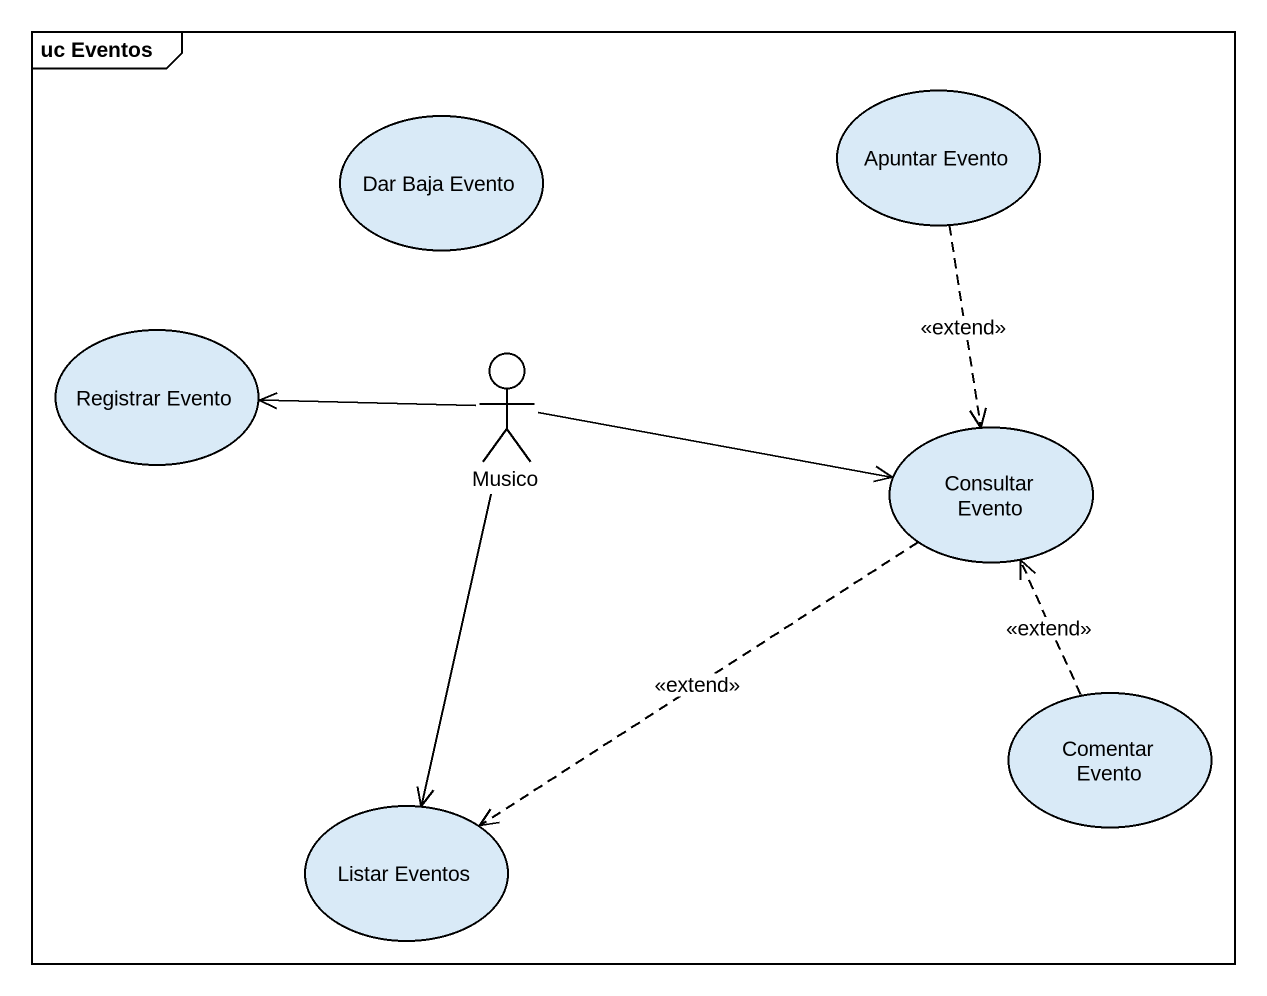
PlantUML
@startuml
mainframe uc Eventos
usecase "Apuntar Evento" as Apuntar_Evento
usecase "Dar Baja Evento" as Dar_Baja_Evento
usecase "Registrar Evento" as Registrar_Evento
actor Musico
usecase "Consultar Evento" as Consultar_Evento
usecase "Comentar Evento" as Comentar_Evento
usecase "Listar Eventos" as Listar_Eventos
Apuntar_Evento ..> Consultar_Evento : <<extend>>
Musico -left-> Registrar_Evento
Musico -right-> Consultar_Evento
Musico --> Listar_Eventos
Consultar_Evento ..> Listar_Eventos : <<extend>>
Comentar_Evento .up.> Consultar_Evento : <<extend>>
@enduml
